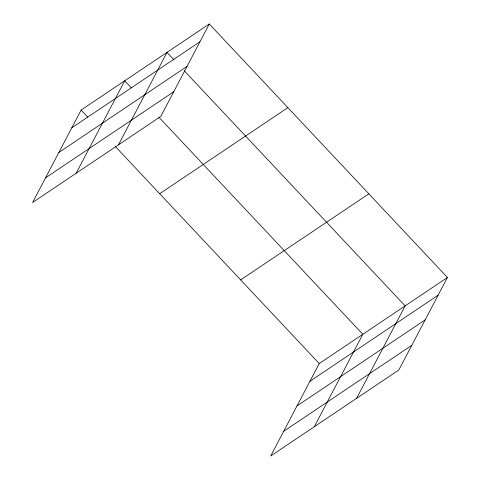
<?xml version="1.0" encoding="UTF-8"?>
<svg xmlns="http://www.w3.org/2000/svg" width="480" height="480" viewBox="0 0 480 480"><rect width="100%" height="100%" fill="white"/><g stroke="black" fill="none" stroke-linecap="round" stroke-linejoin="round"><path stroke-width="0.72" d="M209.292 24L81.114 110.07L32.574 202.518L160.758 116.448L209.292 24L447.426 277.482L398.886 369.93L270.708 456L319.242 363.552L447.426 277.482M76.158 173.256L124.692 80.808L131.328 87.87M118.458 144.852L166.992 52.404L174.138 60.006M314.286 426.738L362.826 334.29L158.886 117.198M356.586 398.334L405.126 305.886L184.344 70.872M71.808 127.794L199.986 41.724M58.86 152.454L187.044 66.384M45.522 177.858L173.7 91.788M159.696 193.716L287.874 107.646M240.66 279.9L368.838 193.83M309.942 381.276L438.12 295.206M296.994 405.93L425.172 319.866M283.656 431.34L411.834 345.27M81.114 110.07L87.75 117.132M115.302 146.46L319.242 363.552"/></g></svg>
